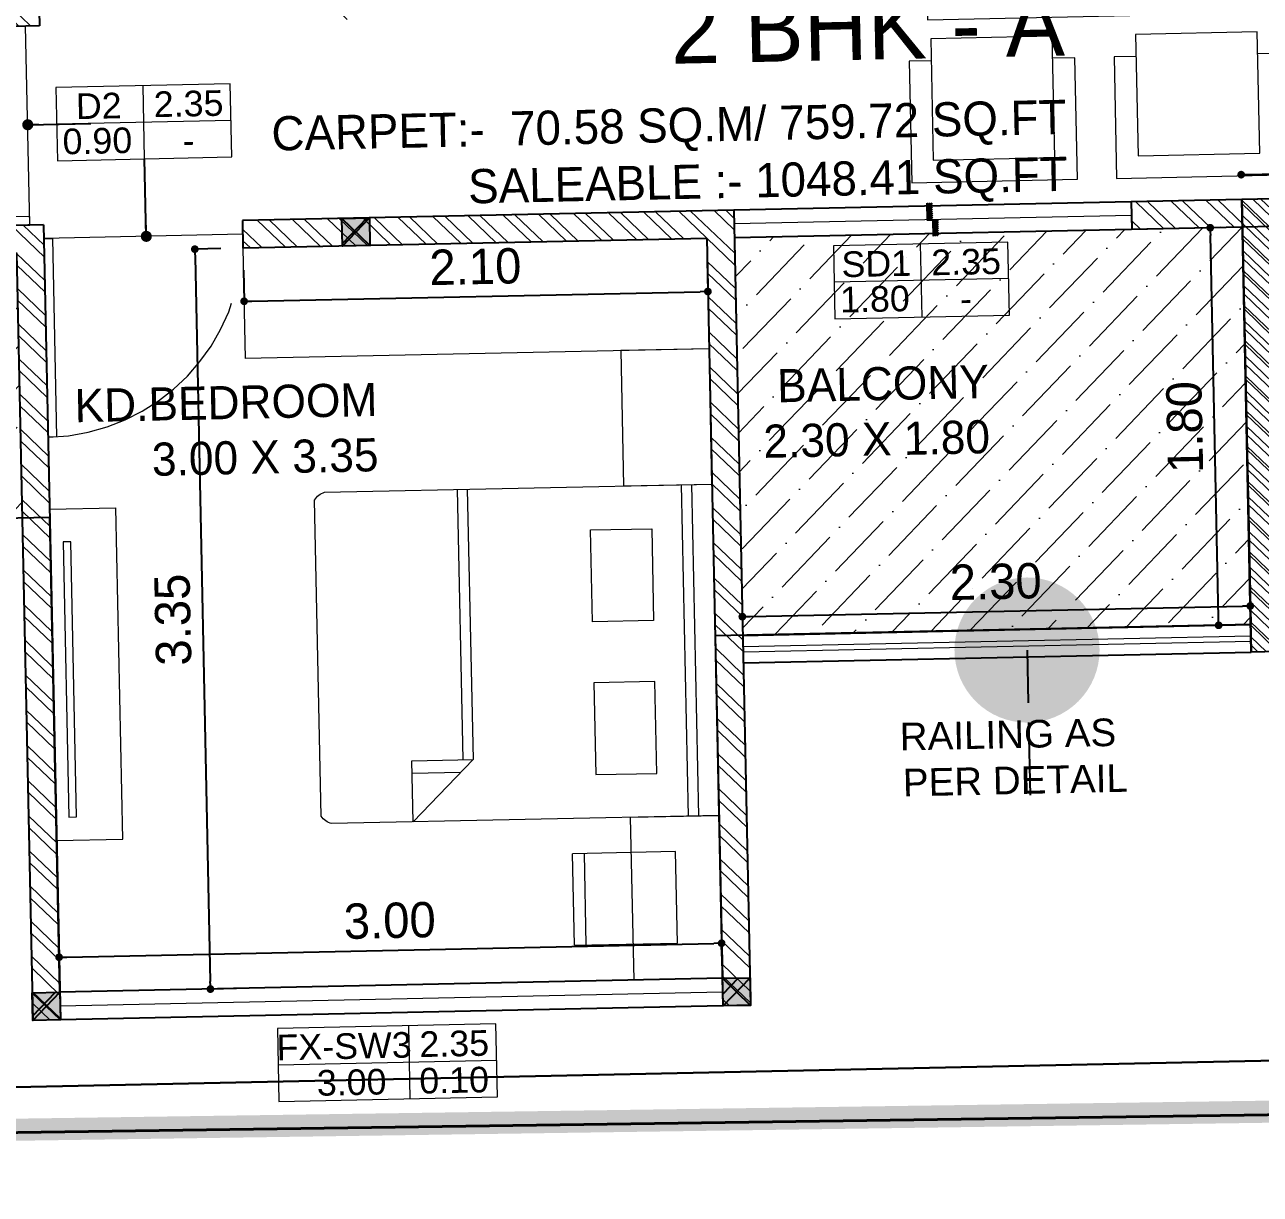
# Model space of a CAD drawing. Header units: metres. Extents: x 494 to 1845, y -666 to 1061.
# Drawn here: x 1412.946 to 1413.456, y 207.659 to 208.143 of the extents above; entities that cross this region are included whole.
import ezdxf

# ---------------------------------------------------------------- set-up
doc = ezdxf.new("R2010")
doc.units = ezdxf.units.M
doc.header["$MEASUREMENT"] = 0
doc.linetypes.add('1', pattern=[0])
doc.linetypes.add('ACAD_ISO02W100', pattern=[15, 12, -3])
doc.layers.get('Defpoints').update_dxf_attribs({"color": 12})
for name, color, linetype in [('A-AREA', 1, 'Continuous'), ('COLUMN', 1, 'Continuous'), ('PLOT - SURVEY', 1, '1'), ('TILE DROP', 180, '1'), ('VDA-TEXT', 250, '1'), ('VDA-WALL BELOW', 8, 'Continuous'), ('VDA_RAILING NOTE', 4, '1'), ('VDA_ROOF', 250, 'Continuous'), ('WALL', 250, 'Continuous')]:
    doc.layers.add(name, color=color, linetype=linetype)
for name, color, linetype, lineweight in [('A-Furniture', 8, 'Continuous', 13), ('A-Wall Hatch', 8, 'Continuous', 9), ('DIMENSION', 8, 'Continuous', 5), ('VDA-DOOR', 23, 'Continuous', 5), ('VDA-DW TAGS', 4, 'Continuous', 9), ('VDA-FURNITURE', 8, 'Continuous', 13), ('VDA-HATCH', 8, 'Continuous', 9), ('VDA-RAILING', 25, 'Continuous', 5), ('VDA-SLIDING DOOR', 4, 'Continuous', 9), ('VDA-WALL', 250, 'Continuous', 25), ('VDA_FURNITURE', 8, 'Continuous', 13)]:
    doc.layers.add(name, color=color, linetype=linetype, lineweight=lineweight)
doc.styles.add('arial', font='arial.ttf', dxfattribs={"height": 0.3})
doc.styles.add('RS', font='GOTHIC.TTF')
doc.styles.get("Standard").update_dxf_attribs({"font": 'arial.ttf'})
doc.dimstyles.new('SMALL', dxfattribs={"dimtxt": 0.16, "dimasz": 0.05, "dimexe": 0, "dimexo": 0, "dimgap": 0.05, "dimtad": 0, "dimdec": 1, "dimzin": 0, "dimdsep": 46, "dimtxsty": 'RS', "dimblk": 'ARCHTICK', "dimcen": 2.5, "dimclrd": 256, "dimclre": 256, "dimclrt": 5, "dimadec": 0, "dimazin": 0, "dimtfac": 1, "dimtofl": 0, "dimtmove": 0, "dimatfit": 3, "dimldrblk": 'ARCHTICK', "dimfxl": 0, "dimtolj": 1, "dimtzin": 0, "dimarcsym": 0})
doc.dimstyles.new('SMALL-1', dxfattribs={"dimtxt": 0.16, "dimasz": 0.035, "dimexe": 0, "dimexo": 0.1, "dimgap": 0.05, "dimtad": 1, "dimzin": 0, "dimdsep": 46, "dimtxsty": 'RS', "dimblk": 'DOT', "dimcen": 2.5, "dimclrd": 256, "dimclre": 256, "dimclrt": 5, "dimadec": 0, "dimazin": 0, "dimtfac": 1, "dimtdec": 3, "dimtofl": 0, "dimtmove": 0, "dimatfit": 3, "dimfxl": 0, "dimtolj": 1, "dimtzin": 0, "dimarcsym": 0})
pattern_1 = [(45, (1152.758408798573, 282.9493043231583), (-0.1104854345604985, 0.1104854345604985), [])]
pattern_2 = [(135.0000000000001, (-4.440892098500626e-16, 0.375), (-0.004419417382415919, -0.004419417382415927), [])]

# ---------------------------------------------------------------- blocks, each defined once
blk = doc.blocks.new('6555kkm')
at = {"lineweight": 30}
h = blk.add_hatch(color=5, dxfattribs=at)
h.dxf.hatch_style = 1
h.paths.add_polyline_path([(1152.883408798573, 282.9493043231583), (1152.758408798573, 282.9493043231583), (1152.758408798573, 283.0743043231584), (1152.883408798573, 283.0743043231584)])
h = blk.add_hatch()
h.set_pattern_fill('ANSI31', color=5, scale=1.250000000001137)
h.set_pattern_definition(pattern_1)
h.paths.add_polyline_path([(1152.758408798573, 283.0743043231584), (1152.883408798573, 283.0743043231584), (1152.883408798573, 282.9493043231583), (1152.758408798573, 282.9493043231583)])
h = blk.add_hatch()
h.set_pattern_fill('ANSI31', color=5, scale=1.250000000001137)
h.set_pattern_definition(pattern_1)
h.paths.add_polyline_path([(1152.758408798573, 283.0743043231584), (1152.883408798573, 283.0743043231584), (1152.883408798573, 282.9493043231583), (1152.758408798573, 282.9493043231583)])
at = {"layer": 'COLUMN', "color": 5, "lineweight": 25}
for p, q in [((1152.758408798573, 282.9493043231583), (1152.883408798573, 283.0743043231584)), ((1152.883408798573, 282.9493043231583), (1152.758408798573, 283.0743043231584))]:
    blk.add_line(p, q, dxfattribs=at)
blk.add_lwpolyline([(1152.758408798573, 283.0743043231584), (1152.883408798573, 283.0743043231584), (1152.883408798573, 282.9493043231583), (1152.758408798573, 282.9493043231583)], close=True, dxfattribs=at)
blk = doc.blocks.new('zw$417C')
at = {"layer": 'COLUMN', "color": 8, "lineweight": 30}
for p in [(-1107.771030042976, -279.4117172354885, 9.3148006903752e-06), (-1109.246034684686, -282.8868043231284), (-1106.120678797663, -282.8868043231282)]:
    blk.add_blockref('6555kkm', p, dxfattribs=at)
blk = doc.blocks.new('DFSDFASDFASD')
at = {"layer": 'VDA_ROOF', "color": 5, "lineweight": 30, "ltscale": 4}
blk.add_lwpolyline([(43.72001114071099, 7.876165156727097), (16.86561930178232, 4.449999999999932), (-16.84999999999991, 4.449999999999932), (-16.84999999999991, -6.375000000000114), (7.450000000000273, -6.375000000000114), (7.450000000000273, -7.275000000000091), (43.72001114071099, -7.275000000000091), (43.72001114071099, -3.799912912925208), (45.04501133847248, -3.799912912896389), (45.04501133847248, 0.8250953790992526), (43.72001114071099, 0.8250953790992526)], close=True, dxfattribs=at)
blk = doc.blocks.new('_ArchTick')
at = {"color": 0, "linetype": 'ByBlock', "const_width": 0.15}
blk.add_lwpolyline([(-0.5, -0.5), (0.5, 0.5)], dxfattribs=at)
blk = doc.blocks.new('zw$FFF1')
at = {"layer": 'A-Furniture', "color": 8, "extrusion": (1.515233374942575e-06, 1.204778837000339e-06, 0.9999999999981264)}
for p, q in [((0.6212500063702464, 2.488734973128885), (0.6212433241307735, 1.938893890124746)), ((1.371250006370246, 2.488725858158432), (0.6212500063702464, 2.488734973128885)), ((1.371243322268128, 1.938725731684826), (1.371250006370246, 2.488725858158432)), ((1.548996269702911, 2.488723697606474), (1.548989587463439, 1.938882614485919)), ((2.298996269702911, 2.488714582519606), (1.548996269702911, 2.488723697606474)), ((2.298989585600793, 1.938714456046), (2.298996269702911, 2.488714582519606)), ((0.7212487906217575, 2.388733757776208), (0.7212421065196395, 1.838733757613227)), ((1.271248790435493, 2.38872707344126), (0.7212487906217575, 2.388733757776208)), ((1.271242106333375, 1.838727073278278), (1.271248790435493, 2.38872707344126)), ((1.648995053954422, 2.388722482253797), (1.648988369852304, 1.838722482090816)), ((2.198995053768158, 2.388715797802433), (1.648995053954422, 2.388722482253797)), ((2.19898836966604, 1.838715797755867), (2.198995053768158, 2.388715797802433)), ((0.6212433241307735, 1.938893890124746), (0.7214021123945713, 1.938733629649505)), ((0.7214021123945713, 1.938733629649505), (0.7212433218955994, 1.93873363151215)), ((1.271243321709335, 1.938726946944371), (1.371243322268128, 1.938725731568411)), ((1.548989587463439, 1.938882614485919), (1.649148375727236, 1.938722354010679)), ((1.649148375727236, 1.938722354010679), (1.648989585228264, 1.938722355989739)), ((2.198989585042, 1.93871567142196), (2.298989584669471, 1.938714456046)), ((0.7212421065196395, 1.838733757613227), (1.271242106333375, 1.838727073278278)), ((1.648988369852304, 1.838722482090816), (2.19898836966604, 1.838715797755867))]:
    blk.add_line(p, q, dxfattribs=at)
at = {"layer": 'A-Furniture', "color": 8, "extrusion": (1.515233371707305e-06, -1.204778841069292e-06, 0.9999999999981264)}
for p, q in [((0.5500000007450581, 1.850006682798266), (9.313225746154785e-10, 1.849999999860302)), ((0, 1.849999999860302), (2.24793329834938e-05, 0)), ((0.5500012151896954, 1.750006682821549), (0.5500000007450581, 1.850006682798266)), ((0.1000012140721083, 1.750001214910299), (0.1000212645158172, 0.1000012150034308)), ((0.6500012148171663, 1.750007897731848), (0.1000012150034308, 1.750001214910299)), ((0.6500212643295527, 0.1000078979413956), (0.6500012148171663, 1.750007897731848)), ((0.6500078989192843, 1.200007897801697), (0.1000078991055489, 1.200001214980148)), ((0.6500145820900798, 0.6500078978715464), (0.1000145813450217, 0.650001215049997)), ((0.6500212643295527, 0.1000078979413956), (0.1000212645158172, 0.1000012150034308)), ((0.5500224800780416, 6.68293796479702e-06), (0.5500212647020817, 0.1000066829146817)), ((0.5500224800780416, 6.68293796479702e-06), (2.24793329834938e-05, 0))]:
    blk.add_line(p, q, dxfattribs=at)
at = {"layer": 'A-Furniture', "color": 8, "extrusion": (1.515233371707305e-06, -1.204778841069291e-06, 0.9999999999981264)}
for p, q in [((2.212546726688743, 1.752808351884596), (0.7327740155160427, 1.752790371072479)), ((0.7327740155160427, 1.752790371072479), (0.7327941320836544, 0.09728157555218786)), ((2.212566843256354, 0.09729955636430532), (2.212546726688743, 1.752808351884596)), ((0.7327941320836544, 0.09728157555218786), (2.212566843256354, 0.09729955636430532))]:
    blk.add_line(p, q, dxfattribs=at)
blk = doc.blocks.new('zw$DE63')
at = {"layer": 'VDA-FURNITURE', "extrusion": (-1.507989483803639e-06, 1.204778851980319e-06, 0.9999999999981374)}
for p, q in [((0, 1.465385175775737), (1.737475395202637e-05, 0.03461594507098198)), ((1.799999579787254, 1.500022419262677), (0.04615342523902655, 1.500001120846719)), ((0.6923106350004673, 1.223085890640505), (0.4153841948136687, 1.500005604699254)), ((0.4153841948136687, 1.500005604699254), (0.4153875578194857, 1.223082527751103)), ((1.799999579787254, 1.500022419262677), (1.661538041196764, 1.500020737759769)), ((1.661538041196764, 1.500020737759769), (1.661556256935, 2.073787618428469e-05)), ((1.707710103131831, 2.129829954355955e-05), (1.707691887393594, 1.500021298183128)), ((1.800017794594169, 2.241926267743111e-05), (1.799999579787254, 1.500022419262677)), ((1.800017794594169, 2.241926267743111e-05), (1.799999579787254, 1.500022419262677)), ((1.246155807748437, 1.303861847263761), (1.523078884929419, 1.303865210153162)), ((1.246160851791501, 0.8884772319579497), (1.246155807748437, 1.303861847263761)), ((1.523078884929419, 1.303865210153162), (1.523083928972483, 0.8884805948473513)), ((0.6346176266670227, 1.280777497799136), (0.4153868574649096, 1.280774835497141)), ((0.4153875578194857, 1.223082527751103), (0.6923106350004673, 1.223085890640505)), ((0.646171641536057, 8.407281711697578e-06), (0.646156788803637, 1.223085330217145)), ((0.6923254877328873, 8.967705070972443e-06), (0.6923106350004673, 1.223085890640505)), ((1.523083928972483, 0.8884805948473513), (1.246160851791501, 0.8884772319579497)), ((1.5230872919783, 0.6115575178992003), (1.246164214797318, 0.6115541550097987)), ((1.246164214797318, 0.6115541550097987), (1.246169258840382, 0.1961695397039875)), ((1.523092336021364, 0.1961729025933892), (1.5230872919783, 0.6115575178992003)), ((1.246169258840382, 0.1961695397039875), (1.523092336021364, 0.1961729025933892)), ((0.04617164097726345, 1.120963133871555e-06), (1.800017794594169, 2.241926267743111e-05)), ((1.661556256935, 2.073787618428469e-05), (1.800017794594169, 2.241926267743111e-05))]:
    blk.add_line(p, q, dxfattribs=at)
at = {"layer": 'VDA-FURNITURE'}
for centre, start, end in [((0.0650025608483702, 1.426793432219711), 104.438611504063, 149.3025759873148), ((0.0650025608483702, 0.07320768862700788), 210.6974240127036, 255.5613884959456)]:
    blk.add_arc(centre, 0.07559534104429093, start, end, dxfattribs=at)
blk = doc.blocks.new('DFV')
at = {"layer": 'VDA_FURNITURE'}
for p, q in [((164.9829837693537, 153.5324947516458), (164.9828625957156, 153.0667231603841)), ((164.9829837694301, 153.5324947516458), (165.3970029616461, 153.5323870416398)), ((165.3968817879353, 153.0666154504254), (165.3970029616461, 153.5323870416398)), ((165.3969894979086, 153.4806346426051), (164.9829703056998, 153.4807423525929)), ((164.9828625957156, 153.0667231603841), (165.3968817879353, 153.0666154504254))]:
    blk.add_line(p, q, dxfattribs=at)
blk = doc.blocks.new('0.9M D')
at = {"layer": 'VDA-DOOR'}
for p, q in [((1526.478352412193, 311.0275015007031), (1526.478352412193, 311.9268346103166)), ((1526.478352412193, 311.9268346103166), (1526.516324254587, 311.9268346103166)), ((1526.516324254587, 311.9268346103166), (1526.516324254587, 311.0275015007031)), ((1526.516324254587, 311.0275015007031), (1526.478352412193, 311.0275015007031))]:
    blk.add_line(p, q, dxfattribs=at)
at = {"layer": 'VDA-DOOR', "linetype": 'ACAD_ISO02W100', "ltscale": 0.01}
blk.add_arc((1526.478352412193, 311.9275017478761), 0.9000002472622035, 270, 359.9575286925724, dxfattribs=at)
blk = doc.blocks.new('_Dot')
at = {"color": 0, "linetype": 'ByBlock', "lineweight": -2}
blk.add_line((-0.5, 0), (-1, 0), dxfattribs=at)
at = {"color": 0, "linetype": 'ByBlock', "const_width": 0.5}
blk.add_lwpolyline([(-0.25, 0, 1), (0.25, 0, 1)], format="xyb", close=True, dxfattribs=at)
blk = doc.blocks.new('*D425')
at = {"layer": 'Defpoints', "color": 0, "transparency": 16777216}
for p in [(4.940019178982766, -8.67213213459172), (1.94003673610132, -8.830828684596781), (4.940019178982766, -8.830957452219423)]:
    blk.add_point(p, dxfattribs=at)
at = {"layer": 'DIMENSION', "lineweight": -2, "transparency": 16777216}
for p, q in [((1.94003673610132, -8.730828684596782), (1.94003673610132, -8.67213213459172)), ((1.975036736101319, -8.67213213459172), (4.905019178982766, -8.67213213459172)), ((4.940019178982766, -8.730957452219423), (4.940019178982766, -8.67213213459172))]:
    blk.add_line(p, q, dxfattribs=at)
at = {"layer": 'DIMENSION', "lineweight": -2, "transparency": 16777216, "xscale": 0.035, "yscale": 0.035, "zscale": 0.035, "rotation": 180}
blk.add_blockref('_Dot', (1.94003673610132, -8.67213213459172), dxfattribs=at)
at = {"layer": 'DIMENSION', "lineweight": -2, "transparency": 16777216, "xscale": 0.035, "yscale": 0.035, "zscale": 0.035}
blk.add_blockref('_Dot', (4.940019178982766, -8.67213213459172), dxfattribs=at)
at = {"layer": 'DIMENSION', "color": 5, "transparency": 16777216, "insert": (3.440027957542043, -8.5381076614442), "char_height": 0.16, "attachment_point": 5, "style": 'RS'}
blk.add_mtext('\\A1;3.00', dxfattribs=at)
blk = doc.blocks.new('*D426')
at = {"layer": 'Defpoints', "color": 0, "transparency": 16777216}
for p in [(2.840036735527974, -5.480843098941818), (4.94003673610132, -5.480843098941818), (4.94003673610132, -5.721494828550931)]:
    blk.add_point(p, dxfattribs=at)
at = {"layer": 'DIMENSION', "lineweight": -2, "transparency": 16777216}
for p, q in [((2.840036735527974, -5.580843098941818), (2.840036735527974, -5.721494828550931)), ((4.94003673610132, -5.580843098941818), (4.94003673610132, -5.721494828550931)), ((2.875036735527974, -5.721494828550931), (4.905036736101319, -5.721494828550931))]:
    blk.add_line(p, q, dxfattribs=at)
at = {"layer": 'DIMENSION', "lineweight": -2, "transparency": 16777216, "xscale": 0.035, "yscale": 0.035, "zscale": 0.035, "rotation": 180}
blk.add_blockref('_Dot', (2.840036735527974, -5.721494828550931), dxfattribs=at)
at = {"layer": 'DIMENSION', "lineweight": -2, "transparency": 16777216, "xscale": 0.035, "yscale": 0.035, "zscale": 0.035}
blk.add_blockref('_Dot', (4.94003673610132, -5.721494828550931), dxfattribs=at)
at = {"layer": 'DIMENSION', "color": 5, "transparency": 16777216, "insert": (3.890036735814647, -5.587470355403412), "char_height": 0.16, "attachment_point": 5, "style": 'RS'}
blk.add_mtext('\\A1;2.10', dxfattribs=at)
blk = doc.blocks.new('*D427')
at = {"layer": 'Defpoints', "color": 0, "transparency": 16777216}
for p in [(2.84003673610141, -5.480828684596759), (2.621980084831876, -8.830828684596781), (2.84003673610141, -8.830828684596781)]:
    blk.add_point(p, dxfattribs=at)
at = {"layer": 'DIMENSION', "lineweight": -2, "transparency": 16777216}
for p, q in [((2.74003673610141, -5.480828684596759), (2.621980084831876, -5.480828684596759)), ((2.621980084831876, -5.515828684596759), (2.621980084831876, -8.795828684596781)), ((2.74003673610141, -8.830828684596781), (2.621980084831876, -8.830828684596781))]:
    blk.add_line(p, q, dxfattribs=at)
at = {"layer": 'DIMENSION', "lineweight": -2, "transparency": 16777216, "xscale": 0.035, "yscale": 0.035, "zscale": 0.035}
for p, rotation in [((2.621980084831876, -5.480828684596759), 90), ((2.621980084831876, -8.830828684596781), 270)]:
    blk.add_blockref('_Dot', p, dxfattribs=dict(at, rotation=rotation))
at = {"layer": 'DIMENSION', "color": 5, "transparency": 16777216, "insert": (2.487955611684357, -7.15582868459677), "char_height": 0.16, "attachment_point": 5, "rotation": 90, "style": 'RS'}
blk.add_mtext('\\A1;3.35', dxfattribs=at)
blk = doc.blocks.new('*D428')
at = {"layer": 'Defpoints', "color": 0, "transparency": 16777216}
for p in [(7.365036736101274, -7.196237975733482), (5.06503673610132, -7.28082868459677), (7.365036736101274, -7.28082868459677)]:
    blk.add_point(p, dxfattribs=at)
at = {"layer": 'DIMENSION', "lineweight": -2, "transparency": 16777216}
for p, q in [((5.06503673610132, -7.196237975733482), (5.06503673610132, -7.196237975733482)), ((5.10003673610132, -7.196237975733482), (7.330036736101274, -7.196237975733482)), ((7.365036736101274, -7.196237975733482), (7.365036736101274, -7.196237975733482))]:
    blk.add_line(p, q, dxfattribs=at)
at = {"layer": 'DIMENSION', "lineweight": -2, "transparency": 16777216, "xscale": 0.035, "yscale": 0.035, "zscale": 0.035, "rotation": 180}
blk.add_blockref('_Dot', (5.06503673610132, -7.196237975733482), dxfattribs=at)
at = {"layer": 'DIMENSION', "lineweight": -2, "transparency": 16777216, "xscale": 0.035, "yscale": 0.035, "zscale": 0.035}
blk.add_blockref('_Dot', (7.365036736101274, -7.196237975733482), dxfattribs=at)
at = {"layer": 'DIMENSION', "color": 5, "transparency": 16777216, "insert": (6.215036736101297, -7.062213502585963), "char_height": 0.16, "attachment_point": 5, "style": 'RS'}
blk.add_mtext('\\A1;2.30', dxfattribs=at)
blk = doc.blocks.new('*D429')
at = {"layer": 'Defpoints', "color": 0, "transparency": 16777216}
for p in [(7.219921972844759, -5.480828684596759), (7.365036736101274, -5.480828684596759), (7.365036736101274, -7.28082868459677)]:
    blk.add_point(p, dxfattribs=at)
at = {"layer": 'DIMENSION', "lineweight": -2, "transparency": 16777216}
for p, q in [((7.265036736101274, -5.480828684596759), (7.219921972844759, -5.480828684596759)), ((7.219921972844759, -7.24582868459677), (7.219921972844759, -5.515828684596759)), ((7.265036736101274, -7.28082868459677), (7.219921972844759, -7.28082868459677))]:
    blk.add_line(p, q, dxfattribs=at)
at = {"layer": 'DIMENSION', "lineweight": -2, "transparency": 16777216, "xscale": 0.035, "yscale": 0.035, "zscale": 0.035}
for p, rotation in [((7.219921972844759, -5.480828684596759), 90), ((7.219921972844759, -7.28082868459677), 270)]:
    blk.add_blockref('_Dot', p, dxfattribs=dict(at, rotation=rotation))
at = {"layer": 'DIMENSION', "color": 5, "transparency": 16777216, "insert": (7.08589749969724, -6.380828684596764), "char_height": 0.16, "attachment_point": 5, "rotation": 90, "style": 'RS'}
blk.add_mtext('\\A1;1.80', dxfattribs=at)
blk = doc.blocks.new('*D430')
at = {"layer": 'Defpoints', "color": 0, "transparency": 16777216}
for p in [(8.240036736101274, -5.243695592146423), (7.365036736101274, -5.355828684596759), (8.240036736101274, -5.355828684596759)]:
    blk.add_point(p, dxfattribs=at)
at = {"layer": 'DIMENSION', "lineweight": -2, "transparency": 16777216}
for p, q in [((7.365036736101274, -5.255828684596759), (7.365036736101274, -5.243695592146423)), ((7.400036736101274, -5.243695592146423), (8.205036736101274, -5.243695592146423)), ((8.240036736101274, -5.255828684596759), (8.240036736101274, -5.243695592146423))]:
    blk.add_line(p, q, dxfattribs=at)
at = {"layer": 'DIMENSION', "lineweight": -2, "transparency": 16777216, "xscale": 0.035, "yscale": 0.035, "zscale": 0.035, "rotation": 180}
blk.add_blockref('_Dot', (7.365036736101274, -5.243695592146423), dxfattribs=at)
at = {"layer": 'DIMENSION', "lineweight": -2, "transparency": 16777216, "xscale": 0.035, "yscale": 0.035, "zscale": 0.035}
blk.add_blockref('_Dot', (8.240036736101274, -5.243695592146423), dxfattribs=at)
at = {"layer": 'DIMENSION', "color": 5, "transparency": 16777216, "insert": (7.802536736101274, -5.109671118998905), "char_height": 0.16, "attachment_point": 5, "style": 'RS'}
blk.add_mtext('\\A1;0.88', dxfattribs=at)
blk = doc.blocks.new('FX SW3')
at = {"layer": 'VDA-DW TAGS'}
for p, q in [((1527.985930504444, 314.01549259741), (1527.985930504444, 314.3463671871402)), ((1528.380670708196, 314.1809298922751), (1527.391058199413, 314.1809298922751))]:
    blk.add_line(p, q, dxfattribs=at)
blk.add_lwpolyline([(1528.380670708196, 314.3463671871402), (1527.391058199413, 314.3463671871402), (1527.391058199413, 314.01549259741), (1528.380670708196, 314.01549259741)], close=True, dxfattribs=at)
at = {"layer": 'VDA-DW TAGS', "char_height": 0.1159809851405905, "attachment_point": 8, "style": 'arial'}
for s, insert, width in [('FX-SW3', (1527.691298028591, 314.2004444817844), 0.2822932409837917), ('2.35', (1528.19004689723, 314.2015913116672), 0.2822932409837917), ('3.00', (1527.721995193992, 314.0361540168021), 0.275840167237977), ('0.10', (1528.186144746148, 314.0361540168021), 0.3661736348513708)]:
    blk.add_mtext(s, dxfattribs=dict(at, insert=insert, width=width))
blk = doc.blocks.new('D2 F')
at = {"layer": 'VDA-DW TAGS'}
for p, q in [((1526.931973292432, 317.9785229997766), (1526.931973292432, 318.3093975895068)), ((1527.326713496184, 318.1439602946417), (1526.536973292432, 318.1439602946417))]:
    blk.add_line(p, q, dxfattribs=at)
blk.add_lwpolyline([(1527.326713496184, 318.3093975895068), (1526.536973292432, 318.3093975895068), (1526.536973292432, 317.9785229997766), (1527.326713496184, 317.9785229997766)], close=True, dxfattribs=at)
at = {"layer": 'VDA-DW TAGS', "char_height": 0.1159809851405905, "attachment_point": 8, "style": 'arial'}
for s, insert, width in [('D2', (1526.729266800857, 318.1646217140338), 0.2822932409837917), ('2.35', (1527.136089685218, 318.1646217140338), 0.2822932409837917), ('0.90', (1526.719750490626, 318.0048427286442), 0.275840167237977), ('-', (1527.132187534136, 317.9991844191687), 0.3661736348513708)]:
    blk.add_mtext(s, dxfattribs=dict(at, insert=insert, width=width))
blk = doc.blocks.new('SD3')
at = {"layer": 'VDA-DW TAGS'}
for p, q in [((1531.723859217067, 314.2677278558232), (1531.723859217067, 314.5986024455534)), ((1532.118599420819, 314.4331651506883), (1531.328859217067, 314.4331651506883))]:
    blk.add_line(p, q, dxfattribs=at)
blk.add_lwpolyline([(1532.118599420819, 314.5986024455534), (1531.328859217067, 314.5986024455534), (1531.328859217067, 314.2677278558232), (1532.118599420819, 314.2677278558232)], close=True, dxfattribs=at)
at = {"layer": 'VDA-DW TAGS', "char_height": 0.1159809851405905, "attachment_point": 8, "style": 'arial'}
for s, insert, width in [('SD1', (1531.521152725493, 314.4538265700804), 0.2822932409837917), ('2.35', (1531.927975609854, 314.4538265700804), 0.2822932409837917), ('1.80', (1531.511636415262, 314.2940475846908), 0.275840167237977), ('-', (1531.924073458772, 314.2883892752153), 0.3661736348513708)]:
    blk.add_mtext(s, dxfattribs=dict(at, insert=insert, width=width))
blk = doc.blocks.new('TT-level diff-flat-14')
at = {"layer": 'TILE DROP'}
h = blk.add_hatch(dxfattribs=at)
h.set_pattern_fill('ANSI31', color=256, scale=0.05, angle=90.00000000000006, style=0)
h.set_pattern_definition(pattern_2)
h.paths.add_polyline_path([(-0.07499999999998863, 0.02500000000000568), (-0.07499999999998863, 0), (0, 0), (0, 0.02500000000000568)])
h = blk.add_hatch(dxfattribs=at)
h.set_pattern_fill('ANSI31', color=256, scale=0.05, angle=90.00000000000006, style=0)
h.set_pattern_definition(pattern_2)
h.paths.add_polyline_path([(0, 0), (0, -0.02500000000000568), (0.07499999999998863, -0.02500000000000568), (0.07499999999998863, 0)])
for points in [[(0, 0), (-0.07499999999998863, 0)], [(0.07499999999998863, -0.02500000000000568), (0, -0.02500000000000568), (0, 0), (-0.07499999999998863, 0)]]:
    blk.add_lwpolyline(points, dxfattribs=at)
blk = doc.blocks.new('SDFDSFD')
at = {"layer": 'A-Wall Hatch', "ltscale": 0.1}
h = blk.add_hatch(dxfattribs=at)
h.set_pattern_fill('ANSI32', color=256, scale=0.3, angle=270)
h.set_pattern_definition([(315, (-5.76940198055172, -2.326928868841492), (0.07954951288348662, 0.07954951288348659), []), (315, (-5.76940198055172, -2.379961877341486), (0.07954951288348662, 0.07954951288348659), [])])
h.paths.add_polyline_path([(-3.575000000000045, 2.575000000000045), (-5.244999999999891, 2.575000000000045), (-5.244999999999891, 5.250000000000057), (-1.349999999999909, 5.250000000000057), (-1.349999999999909, 5.375000000000057), (-6.8449999999998, 5.375000000000057), (-6.8449999999998, 5.250000000000057), (-5.369999999999891, 5.250000000000057), (-5.369999999999891, 4.050000000000068), (-5.7199999999998, 4.050000000000068), (-5.7199999999998, 3.925000000000068), (-5.369999999999891, 3.925000000000068), (-5.369999999999891, 2.575000000000045), (-5.7199999999998, 2.575000000000045), (-5.7199999999998, 2.450000000000045), (-3.575000000000045, 2.450000000000045)])
h.paths.add_polyline_path([(-7.7199999999998, -2.949999999999989), (-7.7199999999998, -0.8999999999999773), (-6.8449999999998, -0.8999999999999773), (-6.8449999999998, 4.050000000000068), (-6.7199999999998, 4.050000000000068), (-6.7199999999998, -0.8999999999999773), (-6.449999999999863, -0.8999999999999773), (-6.449999999999863, -1.024999999999977), (-7.5949999999998, -1.024999999999977), (-7.5949999999998, -2.949999999999989)])
h.paths.add_polyline_path([(-2.375, -0.8999999999999773), (-4.649999999999864, -0.8999999999999773), (-4.649999999999864, -4.5), (-4.524999999999864, -4.5), (-4.524999999999864, -1.024999999999977), (-2.375, -1.024999999999977)])
h.paths.add_polyline_path([(-0.974999999999909, 2.999860553396445), (-0.9809027286516994, 2.999860553396445), (-1.349999999999909, 3), (-1.349999999999909, 4.050000000000068), (-1.474999999999909, 4.050000000000068), (-1.474999999999909, 3), (-2.375, 3), (-2.375, 2.450000000000045), (-2.25, 2.450000000000045), (-2.25, 2.875), (-1.474999999999909, 2.875), (-1.474999999999909, 0), (-1.349999999999909, 0), (-1.349999999999909, 0.8000000000000114), (-0.625, 0.8000000000000114), (-0.625, 0.9250000000000114), (-1.349999999999909, 0.9250000000000114), (-1.349999999999909, 2.875), (-0.974999999999909, 2.875)])
h.paths.add_polyline_path([(2.674999999999955, 3), (1.024999999999864, 3), (1.024999999999864, 4.350000000000023), (1.974999999999909, 4.350000000000023), (1.974999999999909, 4.474860553396468), (0.8999999999998636, 4.475000000000023), (0.8999999999998636, 3), (-0.375, 3), (-0.375, 2.875), (2.674999999999955, 2.875)])
h.paths.add_polyline_path([(-0.625, -1.925000000000011), (-1.349999999999909, -1.925000000000011), (-1.349999999999909, -1.024999999999977), (-0.900000000000091, -1.024999999999977), (-0.900000000000091, -0.8999999999999773), (-1.474999999999909, -0.8999999999999773), (-1.474999999999909, -4.5), (-0.974999999999909, -4.5), (-0.974999999999909, -4.375139446603555), (-0.9809027286516994, -4.375139446603555), (-1.349999999999909, -4.375), (-1.349999999999909, -2.050000003470643), (-0.625, -2.050000000000011)])
h.paths.add_polyline_path([(3.549999999999955, 4.475000000000023), (2.574999999999818, 4.475000000000023), (2.574999999999818, 4.350000000000023), (3.424999999999955, 4.350000000000023), (3.424999999999955, 3), (3.549999999999955, 3)])
h.paths.add_polyline_path([(0.125, -1.925000000000011), (0, -1.925000000000011), (0, -4.375), (-0.375, -4.375), (-0.375, -4.5), (0.125, -4.5)])
h.paths.add_polyline_path([(0.125, 2.875), (0, 2.875), (0, 0), (0.125, 0)])
h.paths.add_polyline_path([(4.875, 3), (3.549999999999955, 3), (3.549999999999955, 2.875), (4.875, 2.875)])
h.paths.add_polyline_path([(3.549999999999955, 3), (3.424999999999955, 3), (3.424999999999955, 2.875), (3.549999999999955, 2.875)])
h.paths.add_polyline_path([(3.549999999999955, 0.112500000000017), (3.424999999999955, 0.1125000000000171), (3.424999999999955, -0.8999999999999773), (0, -0.8999999999999773), (0, -1.024999999999977), (3.424999999999955, -1.024999999999977), (3.424999999999955, -4.5), (3.549999999999955, -4.5), (3.549999999999955, -1.024999999999977), (4.875, -1.024999999999977), (4.875, -0.8999999999999773), (3.549999999999955, -0.8999999999999773)])
h.paths.add_polyline_path([(3.424999999999955, 1.912500000000017), (3.549999999999955, 1.912500000000017), (3.549999999999955, 2.875), (3.424999999999955, 2.875)])
at = {"layer": 'VDA-WALL'}
for p, q in [((-7.7199999999998, -2.949999999999989), (-7.7199999999998, -0.8999999999999773)), ((-6.8449999999998, -0.8999999999999773), (-7.7199999999998, -0.8999999999999773)), ((-7.5949999999998, -2.949999999999989), (-7.7199999999998, -2.949999999999989))]:
    blk.add_line(p, q, dxfattribs=at)
blk = doc.blocks.new('AFDADSFADSF')
at = {"layer": 'A-Wall Hatch', "ltscale": 0.1}
h = blk.add_hatch(dxfattribs=at)
h.set_pattern_fill('ANSI32', color=256, scale=0.3, angle=270)
h.set_pattern_definition([(315, (5.06503673610132, -8.955828684596781), (0.07954951288348662, 0.07954951288348659), []), (315, (5.06503673610132, -9.008861693096776), (0.07954951288348662, 0.07954951288348659), [])])
h.paths.add_polyline_path([(3.290036736101229, 0.6441713154032414), (3.415036736101229, 0.6441713154032414), (3.415036736101229, 1.544171315403275), (6.765036736101365, 1.544171315403275), (6.765036736101365, -1.880828684596736), (5.515036736101365, -1.880828684596736), (5.515036736101365, -2.005828684596736), (7.240036736101274, -2.005828684596736), (7.240036736101274, -1.880828684596736), (6.890036736101365, -1.880828684596736), (6.890036736101365, -0.5308286845967132), (7.240036736101274, -0.5308286845967132), (7.240036736101274, -0.4058286845967132), (6.890036736101365, -0.4058286845967132), (6.890036736101365, 1.669171315403275), (3.290036736101229, 1.669171315403275)])
h.paths.add_polyline_path([(-1.30996326389868, -6.805828684596747), (-1.18496326389868, -6.805828684596747), (-1.184963263898683, 0.9441713154031959), (0.1650367361012286, 0.9441713154031959), (0.1650367361012286, -0.005828684596792755), (0.2900367361012286, -0.005828684596792755), (0.2900367361012286, 1.069171315403196), (-1.30996326389868, 1.069171315403196)])
h.paths.add_polyline_path([(-0.4349632638986805, -1.580828684596781), (1.81503673610132, -1.580828684596781), (1.81503673610132, -4.455828684596781), (1.94003673610132, -4.455828684596781), (1.94003673610132, -1.580828684596781), (2.31503673610132, -1.580828684596781), (2.31503673610132, -1.455828684596781), (0.2900367361012286, -1.455828684596781), (0.2900367361012286, -0.6058286845968155), (0.1650367361012286, -0.6058286845968155), (0.1650367361012286, -1.455828684596781), (-0.4349632638986805, -1.455828684596781)])
h.paths.add_polyline_path([(2.84003673610141, -5.480828684596759), (4.94003673610132, -5.480828684596759), (4.94003673610132, -8.955828684596781), (5.06503673610132, -8.955828684596781), (5.06503673610132, -5.355828684596759), (2.84003673610141, -5.355828684596759)])
h.paths.add_polyline_path([(7.365036736101274, -5.480828684596759), (7.365036736101274, -7.40582868459677), (7.490036736101274, -7.40582868459677), (7.490036736101274, -5.480828684596759), (8.365036736101274, -5.480828684596759), (8.365036736101274, -0.4058286845967132), (8.240036736101274, -0.4058286845967132), (8.240036736101274, -5.355828684596759), (7.365036736101274, -5.355828684596759)])
h.paths.add_polyline_path([(2.915036736101229, -1.580689237993226), (2.915036736101229, -1.455828684596781), (3.290036736101229, -1.455828684596781), (3.290036736101229, -0.5558286845968041), (3.415036736101229, -0.5558286845968041), (3.415036736101229, -1.455828684596781), (4.31503673610132, -1.455828684596781), (4.31503673610132, -2.005828684596793), (4.19003673610132, -2.005828684596793), (4.19003673610132, -1.580828684596781), (3.415036736101229, -1.580828684596781), (3.415036736101229, -4.455828684596781), (3.290036736101229, -4.455828684596781), (3.290036736101229, -3.65582868459677), (2.69003673610132, -3.65582868459677), (2.69003673610132, -3.53082868459677), (3.290036736101229, -3.53082868459677), (3.290036736101229, -1.580828684596781), (2.920939464753019, -1.580828684596781), (2.920939464753019, -1.580689237993226)])
h.paths.add_polyline_path([(1.215036736101319, -5.480828684596759), (1.81503673610132, -5.480828684596759), (1.81503673610132, -8.955828684596781), (1.94003673610132, -8.955828684596781), (1.94003673610132, -5.355828684596759), (1.215036736101319, -5.355828684596759)])
h.paths.add_polyline_path([(-1.18496326389868, -5.480828684596759), (-1.18496326389868, -5.355828684596759), (-0.5849632638986805, -5.355828684596759), (-0.5849632638986805, -5.480828684596759)])
h.paths.add_polyline_path([(6.865036736101274, -5.480828684596759), (6.865036736101274, -5.355828684596759), (7.365036736101274, -5.355828684596759), (7.365036736101274, -5.480828684596759)])
at = {"layer": 'VDA-HATCH'}
h = blk.add_hatch(dxfattribs=at)
h.set_pattern_fill('ANSI36', color=43)
h.set_pattern_definition([(45, (-42512.66197753247, 14913.07376879092), (0.06629126073623882, 0.2430679560328759), [0.3125, -0.0625, 0, -0.0625])])
h.paths.add_polyline_path([(5.06503673610132, -7.28082868459677), (7.365036736101274, -7.28082868459677), (7.365036736101274, -5.480828684596759), (5.06503673610132, -5.480828684596759)])
h.paths.add_polyline_path([(-1.18496326389868, -6.680828684596747), (1.81503673610132, -6.680828684596747), (1.81503673610132, -5.480828684596759), (-1.18496326389868, -5.480828684596759)])
h.paths.add_polyline_path([(4.31503673610132, -1.455828684596781), (3.415036736101229, -1.455828684596781), (3.415036736101229, 1.544171315403275), (4.31503673610132, 1.544171315403275)])
at = {"layer": 'A-AREA'}
blk.add_lwpolyline([(-1.18496326389868, 0.9441713154031959), (0.1650367361012286, 0.9441713154031959), (0.1650362508371472, -1.580842047889746), (3.415036736101229, -1.580842047889746), (3.415036736101229, 1.544171315403275), (6.765036736101365, 1.544171315403275), (6.765036736101365, -0.5308286845967132), (7.240036736101274, -0.5308286845967132), (7.240036736101274, -0.4058286845967132), (8.240036736101274, -0.4058286845967132), (8.240036736101274, -5.355828684596759), (7.365036736101274, -5.355828684596759), (7.365036736101274, -7.28082868459677), (4.94003673610132, -7.28082868459677), (4.940036743503015, -8.830957452219366), (1.94003673610132, -8.830828684596781), (1.94003673610132, -6.680828684596747), (-1.18496326389868, -6.680828684596747), (-1.18496326389868, 0.9441713154031959)], dxfattribs=at)
at = {"layer": 'VDA-DOOR'}
for p, q in [((1.877536736400998, -5.355828684596759), (1.877536736400998, -4.455828684596781)), ((2.84003673610141, -5.418328684596759), (1.94003673610132, -5.418328684596759))]:
    blk.add_line(p, q, dxfattribs=at)
at = {"layer": 'VDA-FURNITURE'}
for p, q in [((2.840036735527974, -5.480843098941818), (2.840039758943021, -5.980843098930904)), ((4.940039759501815, -5.98083040058043), (2.840039758943021, -5.980843098930904)), ((1.940032831436838, -6.643356261722488), (2.240032831439748, -6.643356259979896)), ((2.24003284014907, -8.143356259979896), (2.240032831439748, -6.643356259979896)), ((1.940032840146159, -8.143356261722488), (2.24003284014907, -8.143356259979896))]:
    blk.add_line(p, q, dxfattribs=at)
for points in [[(4.540031252145127, -6.59333804337291), (4.94003125182644, -6.593338041462971), (4.940030718993512, -5.98083040058043), (4.540030719312199, -5.980830402490369)], [(1.997911378362915, -8.03892194168509), (2.032559105522523, -8.03892194152138), (2.032559099578066, -6.793053038671474), (1.997911372418457, -6.793053038835183)], [(4.540031259304669, -8.093372046207492), (4.940031258985982, -8.093372044297553), (4.940019178982766, -8.830957452219423), (4.540019179301453, -8.830957454129361)]]:
    blk.add_lwpolyline(points, close=True, dxfattribs=at)
at = {"layer": 'VDA-RAILING'}
for p, q in [((5.06503673610132, -7.330828684596781), (7.365036736101274, -7.330828684596781)), ((5.06503673610132, -7.355828684596759), (7.365036736101274, -7.355828684596759))]:
    blk.add_line(p, q, dxfattribs=at)
at = {"layer": 'VDA-SLIDING DOOR'}
for p, q in [((6.865036736101274, -5.418328684596759), (5.06503673610132, -5.418328684596759)), ((4.94003673610132, -8.893328684596781), (1.94003673610132, -8.893328684596781))]:
    blk.add_line(p, q, dxfattribs=at)
at = {"layer": 'VDA-WALL'}
for p, q in [((1.94003673610132, -1.580828684596781), (1.94003673610132, -4.455828684596781)), ((1.94003673610132, -4.455828684596781), (1.81503673610132, -4.455828684596781)), ((1.94003673610132, -5.355828684596759), (1.215036736101319, -5.355828684596759)), ((1.94003673610132, -5.355828684596759), (1.94003673610132, -8.955828684596781)), ((5.06503673610132, -5.355828684596759), (2.84003673610141, -5.355828684596759)), ((2.84003673610141, -5.355828684596759), (2.84003673610141, -5.480828684596759)), ((5.06503673610132, -5.355828684596759), (5.06503673610132, -8.955828684596781)), ((8.240036736101274, -5.355828684596759), (6.865036736101274, -5.355828684596759)), ((6.865036736101274, -5.355828684596759), (6.865036736101274, -5.480828684596759)), ((7.365036736101274, -5.355828684596759), (7.365036736101274, -7.40582868459677)), ((1.81503673610132, -5.480828684596759), (1.81503673610132, -8.955828684596781)), ((4.94003673610132, -5.480828684596759), (2.84003673610141, -5.480828684596759)), ((4.94003673610132, -5.480828684596759), (4.94003673610132, -8.955828684596781)), ((8.365036736101274, -5.480828684596759), (6.865036736101274, -5.480828684596759)), ((7.490036736101274, -7.40582868459677), (7.365036736101274, -7.40582868459677)), ((1.94003673610132, -8.955828684596781), (1.81503673610132, -8.955828684596781)), ((5.06503673610132, -8.955828684596781), (4.94003673610132, -8.955828684596781))]:
    blk.add_line(p, q, dxfattribs=at)
at = {"layer": 'VDA-WALL BELOW'}
for p, q in [((6.865036736101274, -5.355828684596759), (5.06503673610132, -5.355828684596759)), ((7.365036736101274, -5.480828684596759), (5.06503673610132, -5.480828684596759)), ((5.06503673610132, -7.28082868459677), (7.365036736101274, -7.28082868459677)), ((5.06503673610132, -7.40582868459677), (7.365036736101274, -7.40582868459677)), ((4.94003673610132, -8.830828684596781), (1.94003673610132, -8.830828684596781)), ((4.94003673610132, -8.955828684596781), (1.94003673610132, -8.955828684596781))]:
    blk.add_line(p, q, dxfattribs=at)
at = {"xscale": -1, "rotation": 270}
blk.add_blockref('TT-level diff-flat-14', (5.965036736101297, -5.418328684596759), dxfattribs=at)
blk.add_blockref('SD3', (-1525.816309872783, -320.125138992003))
at = {"layer": 'VDA-FURNITURE', "rotation": 180.0000002734221}
blk.add_blockref('zw$FFF1', (8.171978505208926, -2.759977901105572), dxfattribs=at)
at = {"layer": 'VDA-FURNITURE', "xscale": -1, "rotation": 180.0000002734229}
blk.add_blockref('zw$DE63', (3.14002256616368, -6.593354491049809), dxfattribs=at)
at = {"layer": 'VDA-FURNITURE', "lineweight": 0, "extrusion": (2.006876197600804e-08, 0.0001118050191531924, 0.9999999937498187), "xscale": 1.000054247983927, "yscale": 1.000054247983927, "zscale": 1.000054247983927, "rotation": 90.01490589218275}
blk.add_blockref('DFV', (157.857963883055, -173.6190142544152, -0.0009457764535368146), dxfattribs=at)
at = {"layer": 'VDA-HATCH', "xscale": -1, "rotation": 270}
blk.add_blockref('0.9M D', (-310.049297873916, -1531.834181096789), dxfattribs=at)
at = {"layer": 'VDA-HATCH'}
for name, p in [('D2 F', (-1524.528506711245, -323.0458546617563)), ('0.9M D', (-1524.538315676092, -317.3451632949134)), ('FX SW3', (-1524.469920819448, -323.361737991261))]:
    blk.add_blockref(name, p, dxfattribs=at)
at = {"layer": 'VDA-TEXT', "color": 1, "insert": (6.579282242295449, -4.387549939136932, 6.238306527275542e-08), "char_height": 0.154743372, "width": 3.915187934693313, "attachment_point": 3}
blk.add_mtext('\\pt10;{\\fCentury Gothic|b0|i0|c0|p34;\\H1.93869x;\\C5;2 BHK - A}\\P\\pt9,10;{\\fCentury Gothic|b0|i0|c0|p34;\\H1.00000x;CARPET:-  70.58 SQ.M/ 759.72 SQ.FT}\\P\\pt10;{\\fCentury Gothic|b0|i0|c0|p34;\\H1.00000x;SALEABLE :- 1048.41 SQ.FT }', dxfattribs=at)
at = {"layer": 'VDA-TEXT', "char_height": 0.15, "width": 1.314504061156185e-11, "attachment_point": 3, "style": 'arial'}
for s, insert in [('\\pi0.53367;{\\fCentury Gothic|b0|i0|c0|p34;BALCONY  }\\P\\pi0.51373;{\\fCentury Gothic|b0|i0|c0|p34;2.30 X 1.80}', (6.202982984315895, -6.079813891244726)), ('\\pi0.66980;{\\fCentury Gothic|b0|i0|c0|p34;KD.BEDROOM  }\\P\\pi0.85059;{\\fCentury Gothic|b0|i0|c0|p34;3.00 X 3.35}', (3.433449702463804, -6.102913097677856))]:
    blk.add_mtext(s, dxfattribs=dict(at, insert=insert))
at = {"layer": 'DIMENSION'}
for base, p1, p2, picture, middle in [((8.240036736101274, -5.243695592146423), (7.365036736101274, -5.355828684596759), (8.240036736101274, -5.355828684596759), '*D430', (7.802536736101274, -5.109671118998905)), ((4.94003673610132, -5.721494828550931), (2.840036735527974, -5.480843098941818), (4.94003673610132, -5.480843098941818), '*D426', (3.890036735814647, -5.587470355403412)), ((7.365036736101274, -7.196237975733482), (5.06503673610132, -7.28082868459677), (7.365036736101274, -7.28082868459677), '*D428', (6.215036736101297, -7.062213502585963)), ((4.940019178982766, -8.67213213459172), (1.94003673610132, -8.830828684596781), (4.940019178982766, -8.830957452219423), '*D425', (3.440027957542043, -8.5381076614442))]:
    dim = blk.add_linear_dim(base=base, p1=p1, p2=p2, dimstyle='SMALL-1', dxfattribs=at)
    dim.commit()
    dim.dimension.update_dxf_attribs({"geometry": picture, "text_midpoint": middle})
for base, p1, p2, picture, middle in [((2.621980084831876, -8.830828684596781), (2.84003673610141, -5.480828684596759), (2.84003673610141, -8.830828684596781), '*D427', (2.487955611684357, -7.15582868459677)), ((7.219921972844759, -5.480828684596759), (7.365036736101274, -7.28082868459677), (7.365036736101274, -5.480828684596759), '*D429', (7.08589749969724, -6.380828684596764))]:
    dim = blk.add_linear_dim(base=base, p1=p1, p2=p2, angle=90, dimstyle='SMALL-1', dxfattribs=at)
    dim.commit()
    dim.dimension.update_dxf_attribs({"geometry": picture, "text_midpoint": middle})
for points in [[(1.877661592530103, -4.901894367114551), (2.163671283384929, -4.901894367114551)], [(2.403466581186422, -5.418328684596759), (2.403466581186422, -5.067331661979665)]]:
    blk.add_leader(points, dimstyle='SMALL-1', override={"dimasz": 0.05, "dimclrd": 4, "dimldrblk": 'Dot'}, dxfattribs=at)

msp = doc.modelspace()

# ---------------------------------------------------------------- linework, layer by layer
at = {"layer": 'PLOT - SURVEY', "color": 250, "linetype": 'Continuous', "lineweight": 40}
msp.add_lwpolyline([(1407.144957069791, 209.2944897342392), (1407.117528176777, 208.7907434803845), (1407.085922013509, 208.5715454375944), (1407.047266486135, 207.9883095506629), (1407.043922365455, 207.7121434111351), (1408.400054033882, 207.7115735121805), (1411.405267374732, 207.6627936020274), (1414.728908376382, 207.7099506185269)], dxfattribs=at)
at = {"layer": 'WALL', "lineweight": 50, "ltscale": 0.5, "const_width": 0.009133264706538559}
msp.add_lwpolyline([(1414.479674800689, 209.7674185484753), (1411.987788726699, 209.3953817802035), (1409.114834477038, 209.3606635915394), (1407.144634617605, 209.2946301116149), (1407.117308735596, 208.7908401559503), (1407.085745913009, 208.5716189936903), (1407.047209131351, 207.9883310699553), (1407.043922365455, 207.7121434111351), (1408.400156399186, 207.7118563516967), (1411.405606495296, 207.6636996366681), (1414.770462608893, 207.7121434111351)], dxfattribs=at)

# ---------------------------------------------------------------- block references
at = {"xscale": 0.09132575951384468, "yscale": 0.09132575951384468, "zscale": 0.09132575951384468, "rotation": 1.208854810110589}
for name, p in [('DFSDFASDFASD', (1410.506759565576, 208.3165790715939)), ('AFDADSFADSF', (1412.765945322403, 208.5452001416566)), ('SDFDSFD', (1414.151876157546, 208.1674230104523))]:
    msp.add_blockref(name, p, dxfattribs=at)
at = {"layer": 'COLUMN', "color": 6, "lineweight": 30, "xscale": 0.09132575951384468, "yscale": 0.09132575951384468, "zscale": 0.09132575951384468, "rotation": 1.208854810110589}
msp.add_blockref('zw$417C', (1408.976127096282, 207.6414323775076), dxfattribs=at)

# ---------------------------------------------------------------- texts
at = {"layer": 'VDA_RAILING NOTE', "insert": (1413.401767410537, 207.8255499530771), "char_height": 0.01141571993923059, "width": 0.1177546815074442, "attachment_point": 9, "rotation": 1.2088548101278047}
msp.add_mtext('\\pt0;RAILING AS  PER DETAIL', dxfattribs=at)

# ---------------------------------------------------------------- leaders
at = {"layer": 'VDA_RAILING NOTE'}
msp.add_leader([(1413.359971155201, 207.8841053999548, -1.776012649655105), (1413.360430810208, 207.8623224829974, -1.776012649655105)], dimstyle='SMALL', override={"dimasz": 0.06, "dimclrd": 4, "dimldrblk": 'Dot', "dimfxl": 0.18}, dxfattribs=at)

doc.saveas('drawing.dxf')
